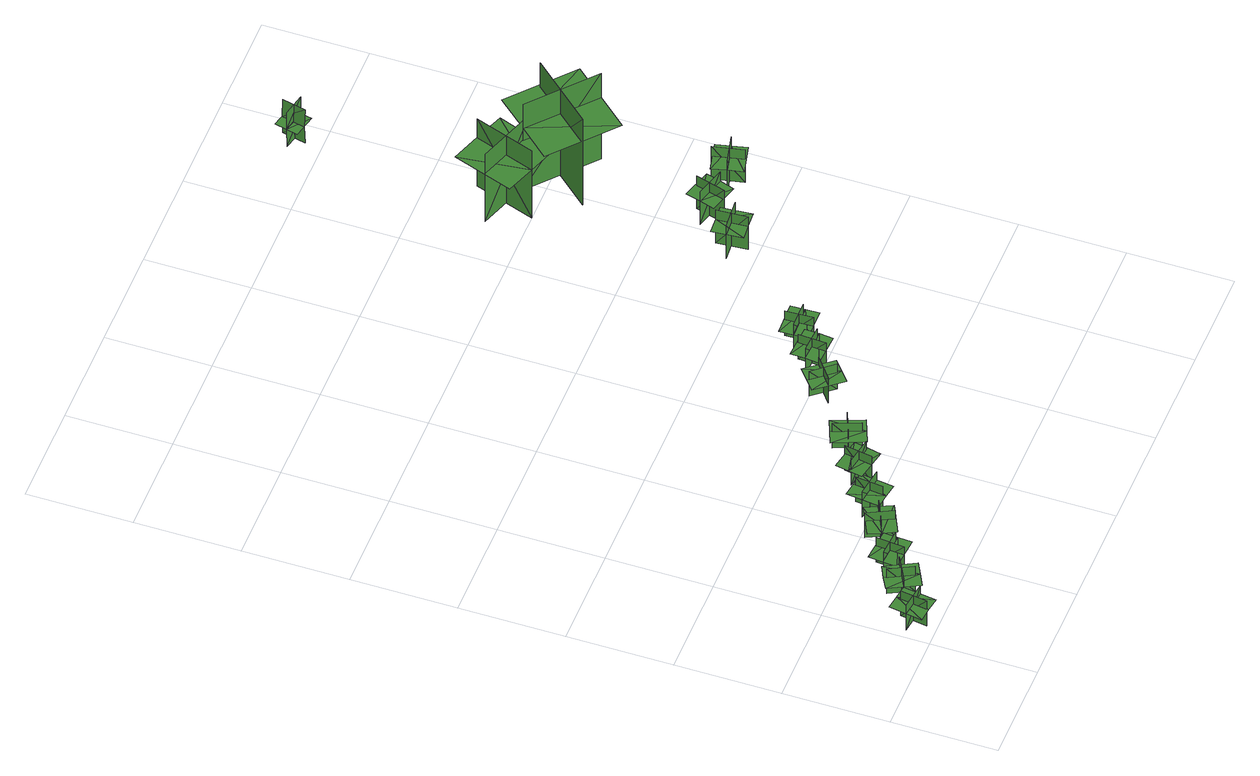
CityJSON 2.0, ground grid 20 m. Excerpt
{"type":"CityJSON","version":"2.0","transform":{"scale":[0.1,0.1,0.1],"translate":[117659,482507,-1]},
"CityObjects":{
"tree1":{"type":"SolitaryVegetationObject","geometry":[{"type":"MultiSurface","lod":"1","boundaries":[[[0,1,2]],[[0,2,3]],[[4,5,6]],[[4,6,7]],[[8,9,10]],[[8,10,11]],[[8,11,12]],[[8,12,13]]]}]},
"tree2":{"type":"SolitaryVegetationObject","geometry":[{"type":"MultiSurface","lod":"1","boundaries":[[[14,15,16]],[[14,16,17]],[[18,19,20]],[[18,20,21]],[[22,23,24]],[[22,24,25]],[[22,25,26]],[[22,26,27]]]}]},
"tree3":{"type":"SolitaryVegetationObject","geometry":[{"type":"MultiSurface","lod":"1","boundaries":[[[28,29,30]],[[28,30,31]],[[32,33,34]],[[32,34,35]],[[36,37,38]],[[36,38,39]],[[36,39,40]],[[36,40,41]]]}]},
"tree4":{"type":"SolitaryVegetationObject","geometry":[{"type":"MultiSurface","lod":"1","boundaries":[[[42,43,44]],[[42,44,45]],[[46,47,48]],[[46,48,49]],[[50,51,52]],[[50,52,53]],[[50,53,54]],[[50,54,55]]]}]},
"tree5":{"type":"SolitaryVegetationObject","geometry":[{"type":"MultiSurface","lod":"1","boundaries":[[[56,57,58]],[[56,58,59]],[[60,61,62]],[[60,62,63]],[[64,65,66]],[[64,66,67]],[[64,67,68]],[[64,68,69]]]}]},
"tree6":{"type":"SolitaryVegetationObject","geometry":[{"type":"MultiSurface","lod":"1","boundaries":[[[70,71,72]],[[70,72,73]],[[74,75,76]],[[74,76,77]],[[78,79,80]],[[78,80,81]],[[78,81,82]],[[78,82,83]]]}]},
"tree7":{"type":"SolitaryVegetationObject","geometry":[{"type":"MultiSurface","lod":"1","boundaries":[[[84,85,86]],[[84,86,87]],[[88,89,90]],[[88,90,91]],[[92,93,94]],[[92,94,95]],[[92,95,96]],[[92,96,97]]]}]},
"tree8":{"type":"SolitaryVegetationObject","geometry":[{"type":"MultiSurface","lod":"1","boundaries":[[[98,99,100]],[[98,100,101]],[[102,103,104]],[[102,104,105]],[[106,107,108]],[[106,108,109]],[[106,109,110]],[[106,110,111]]]}]},
"tree9":{"type":"SolitaryVegetationObject","geometry":[{"type":"MultiSurface","lod":"1","boundaries":[[[112,113,114]],[[112,114,115]],[[116,117,118]],[[116,118,119]],[[120,121,122]],[[120,122,123]],[[120,123,124]],[[120,124,125]]]}]},
"tree10":{"type":"SolitaryVegetationObject","geometry":[{"type":"MultiSurface","lod":"1","boundaries":[[[126,127,128]],[[126,128,129]],[[130,131,132]],[[130,132,133]],[[134,135,136]],[[134,136,137]],[[134,137,138]],[[134,138,139]]]}]},
"tree11":{"type":"SolitaryVegetationObject","geometry":[{"type":"MultiSurface","lod":"1","boundaries":[[[140,141,142]],[[140,142,143]],[[144,145,146]],[[144,146,147]],[[148,149,150]],[[148,150,151]],[[148,151,152]],[[148,152,153]]]}]},
"tree12":{"type":"SolitaryVegetationObject","geometry":[{"type":"MultiSurface","lod":"1","boundaries":[[[154,155,156]],[[154,156,157]],[[158,159,160]],[[158,160,161]],[[162,163,164]],[[162,164,165]],[[162,165,166]],[[162,166,167]]]}]},
"tree13":{"type":"SolitaryVegetationObject","geometry":[{"type":"MultiSurface","lod":"1","boundaries":[[[168,169,170]],[[168,170,171]],[[172,173,174]],[[172,174,175]],[[176,177,178]],[[176,178,179]],[[176,179,180]],[[176,180,181]]]}]},
"tree14":{"type":"SolitaryVegetationObject","geometry":[{"type":"MultiSurface","lod":"1","boundaries":[[[182,183,184]],[[182,184,185]],[[186,187,188]],[[186,188,189]],[[190,191,192]],[[190,192,193]],[[190,193,194]],[[190,194,195]]]}]},
"tree15":{"type":"SolitaryVegetationObject","geometry":[{"type":"MultiSurface","lod":"1","boundaries":[[[196,197,198]],[[196,198,199]],[[200,201,202]],[[200,202,203]],[[204,205,206]],[[204,206,207]],[[204,207,208]],[[204,208,209]]]}]},
"tree16":{"type":"SolitaryVegetationObject","geometry":[{"type":"MultiSurface","lod":"1","boundaries":[[[210,211,212]],[[210,212,213]],[[214,215,216]],[[214,216,217]],[[218,219,215]],[[218,215,214]],[[220,221,211]],[[220,211,210]],[[210,211,222]],[[210,222,223]],[[210,224,225]],[[210,225,211]]]}]}
},
"vertices":[
[13,48,10],[13,48,72],[66,41,72],[66,41,10],[43,69,10],[43,69,72],[35,18,72],[35,18,10],[44,77,52],[17,81,52],[8,17,52],[35,14,52],[61,10,52],[70,73,52],
[119,99,10],[119,99,72],[72,74,72],[72,74,10],[107,65,10],[107,65,72],[84,110,72],[84,110,10],[111,58,51],[135,70,51],[105,127,51],[82,115,51],[58,102,51],[87,45,51],
[154,155,4],[154,155,66],[150,101,66],[150,101,4],[177,127,4],[177,127,66],[126,131,66],[126,131,4],[185,126,46],[187,153,46],[123,158,46],[121,131,46],[119,104,46],[183,99,46],
[226,146,4],[226,146,66],[203,194,66],[203,194,4],[192,159,4],[192,159,66],[239,181,66],[239,181,4],[185,155,46],[197,131,46],[255,158,46],[243,183,46],[232,207,46],[174,179,46],
[302,208,4],[302,208,66],[248,215,66],[248,215,4],[273,186,4],[273,186,66],[279,238,66],[279,238,4],[272,179,46],[298,175,46],[306,239,46],[280,242,46],[253,246,46],[245,182,46],
[331,228,7],[331,228,69],[341,281,69],[341,281,7],[311,258,7],[311,258,69],[362,249,69],[362,249,7],[303,260,49],[298,234,49],[361,222,49],[366,248,49],[371,274,49],[308,286,49],
[416,304,8],[416,304,70],[366,284,70],[366,284,8],[401,271,8],[401,271,70],[382,319,70],[382,319,8],[404,263,50],[428,273,50],[405,333,50],[380,323,50],[355,313,50],[379,253,50],
[521,395,10],[521,395,72],[480,362,72],[480,362,10],[517,359,10],[517,359,72],[484,399,72],[484,399,10],[522,353,52],[542,370,52],[502,420,52],[481,403,52],[461,386,52],[501,336,52],
[559,447,12],[559,447,74],[556,394,74],[556,394,12],[583,420,12],[583,420,74],[531,423,74],[531,423,12],[591,420,54],[592,447,54],[528,450,54],[527,423,54],[525,396,54],[589,393,54],
[604,488,12],[604,488,74],[606,435,74],[606,435,12],[630,463,12],[630,463,74],[579,462,74],[579,462,12],[638,463,53],[637,490,53],[573,488,53],[574,461,53],[575,435,53],[639,436,53],
[803,652,10],[745,648,10],[745,648,92],[803,652,92],[774,678,10],[778,619,10],[778,619,92],[774,678,92],[774,678,69],[744,676,69],[749,617,69],[778,619,69],[808,621,69],[803,680,69],
[837,736,13],[821,679,13],[821,679,95],[837,736,95],[803,717,13],[860,701,13],[860,701,95],[803,717,95],[803,717,72],[795,689,72],[851,673,72],[860,701,72],[868,729,72],[811,746,72],
[683,1071,12],[798,1031,12],[798,1031,181],[683,1071,181],[718,998,12],[758,1113,12],[758,1113,181],[718,998,181],[718,998,134],[775,978,134],[816,1092,134],[758,1113,134],[701,1133,134],[661,1018,134],
[926,679,12],[913,737,12],[913,737,94],[926,679,94],[947,712,12],[890,699,12],[890,699,94],[947,712,94],[947,712,71],[941,741,71],[883,728,71],[890,699,71],[896,670,71],[954,683,71],
[882,1042,10],[780,926,10],[780,926,225],[882,1042,225],[779,1036,10],[895,934,10],[895,934,225],[779,1036,225],[779,1036,165],[728,978,165],[844,876,165],[895,934,165],[946,992,165],[830,1094,165],
[736,1458,53],[780,1448,53],[785,1471,53],[741,1481,53],[762,1475,53],[752,1431,53],[754,1430,94],[764,1475,94],[764,1475,11],[754,1430,11],[735,1456,11],[779,1446,11],[780,1448,94],[736,1458,94],[731,1436,53],[775,1426,53]
]}
